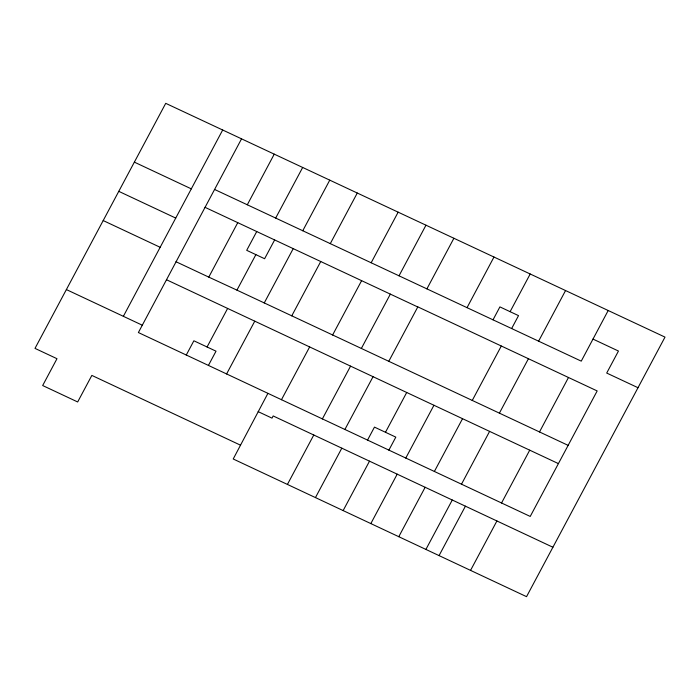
<?xml version="1.0" encoding="UTF-8"?>
<svg xmlns="http://www.w3.org/2000/svg" width="700" height="700" viewBox="0 0 700 700"><rect width="100%" height="100%" fill="white"/><g stroke="black" fill="none" stroke-linecap="round" stroke-linejoin="round"><path stroke-width="1.05" d="M388.745 361.375L417.821 306.871L597.17 390.941L530.224 516.442L138.381 332.544L241.544 138.836M240.572 445.209L91.849 375.41L77.674 401.966L42.674 385.534L56.98 358.706L35 348.39L165.725 103.337L665 337.111L526.54 596.663L233.214 458.99L267.908 393.374M123.366 316.321L222.679 130.008M175.989 261.721L208.784 277.113L237.764 222.661M247.301 204.776L274.251 154.149M399.026 275.817L425.976 225.19M467.04 307.659L493.981 257.031M493.019 319.83L499.905 306.889L518.525 315.63L511.639 328.545M461.466 484.251L489.597 431.384L558.407 463.601M538.606 341.171L565.556 290.544M539.499 431.961L568.479 377.501M608.195 310.511L581.254 361.139L214.55 189.446M186.27 355.031L193.874 340.786L216.02 351.181L208.416 365.435M256.734 231.543L246.706 250.329L264.609 258.729L274.645 239.925M208.784 277.113L236.941 290.132L255.876 254.634M275.678 218.067L302.671 167.457M207.069 346.981L227.631 308.438M264.25 302.951L293.23 248.623M302.75 230.773L329.761 180.145M226.59 373.966L254.765 321.169M291.76 315.858L320.749 261.511M330.286 243.635L357.28 193.034M281.453 399.735L309.645 346.929M332.605 335.029L361.62 280.648M371.158 262.771L398.151 212.161M287.42 484.435L313.784 435.006M322.359 418.95L350.56 366.126M361.331 348.512L390.355 294.105M344.873 429.52L373.056 376.688M315.455 497.586L341.819 448.166M426.904 288.873L453.898 238.271M367.509 440.151L374.465 427.114L395.815 437.132L388.859 450.17M343.14 510.58L369.504 461.16M385.473 432.285L406.709 392.481M370.834 523.582L397.197 474.162M405.755 458.106L433.947 405.265M510.099 311.675L530.197 273.989M398.781 536.699L425.145 487.279M434.35 471.52L462.534 418.688M472.211 400.549L501.287 346.045M425.906 549.43L452.27 500.01M499.38 413.175L528.413 358.741M439.058 555.608L465.421 506.179M501.532 503.011L529.716 450.17M470.549 570.386L496.912 520.966M592.988 339.089L618.459 351.041L606.707 373.056L638.006 387.713M134.365 162.138L191.345 188.877M205.013 207.322L417.769 306.967M118.781 191.345L175.761 218.094M103.197 220.561L160.178 247.301M236.941 290.132L568.137 445.366M166.539 279.764L489.597 431.384M66.377 289.572L142.301 325.203M552.904 547.242L273.175 415.949L272.002 418.136L258.169 411.644"/></g></svg>
